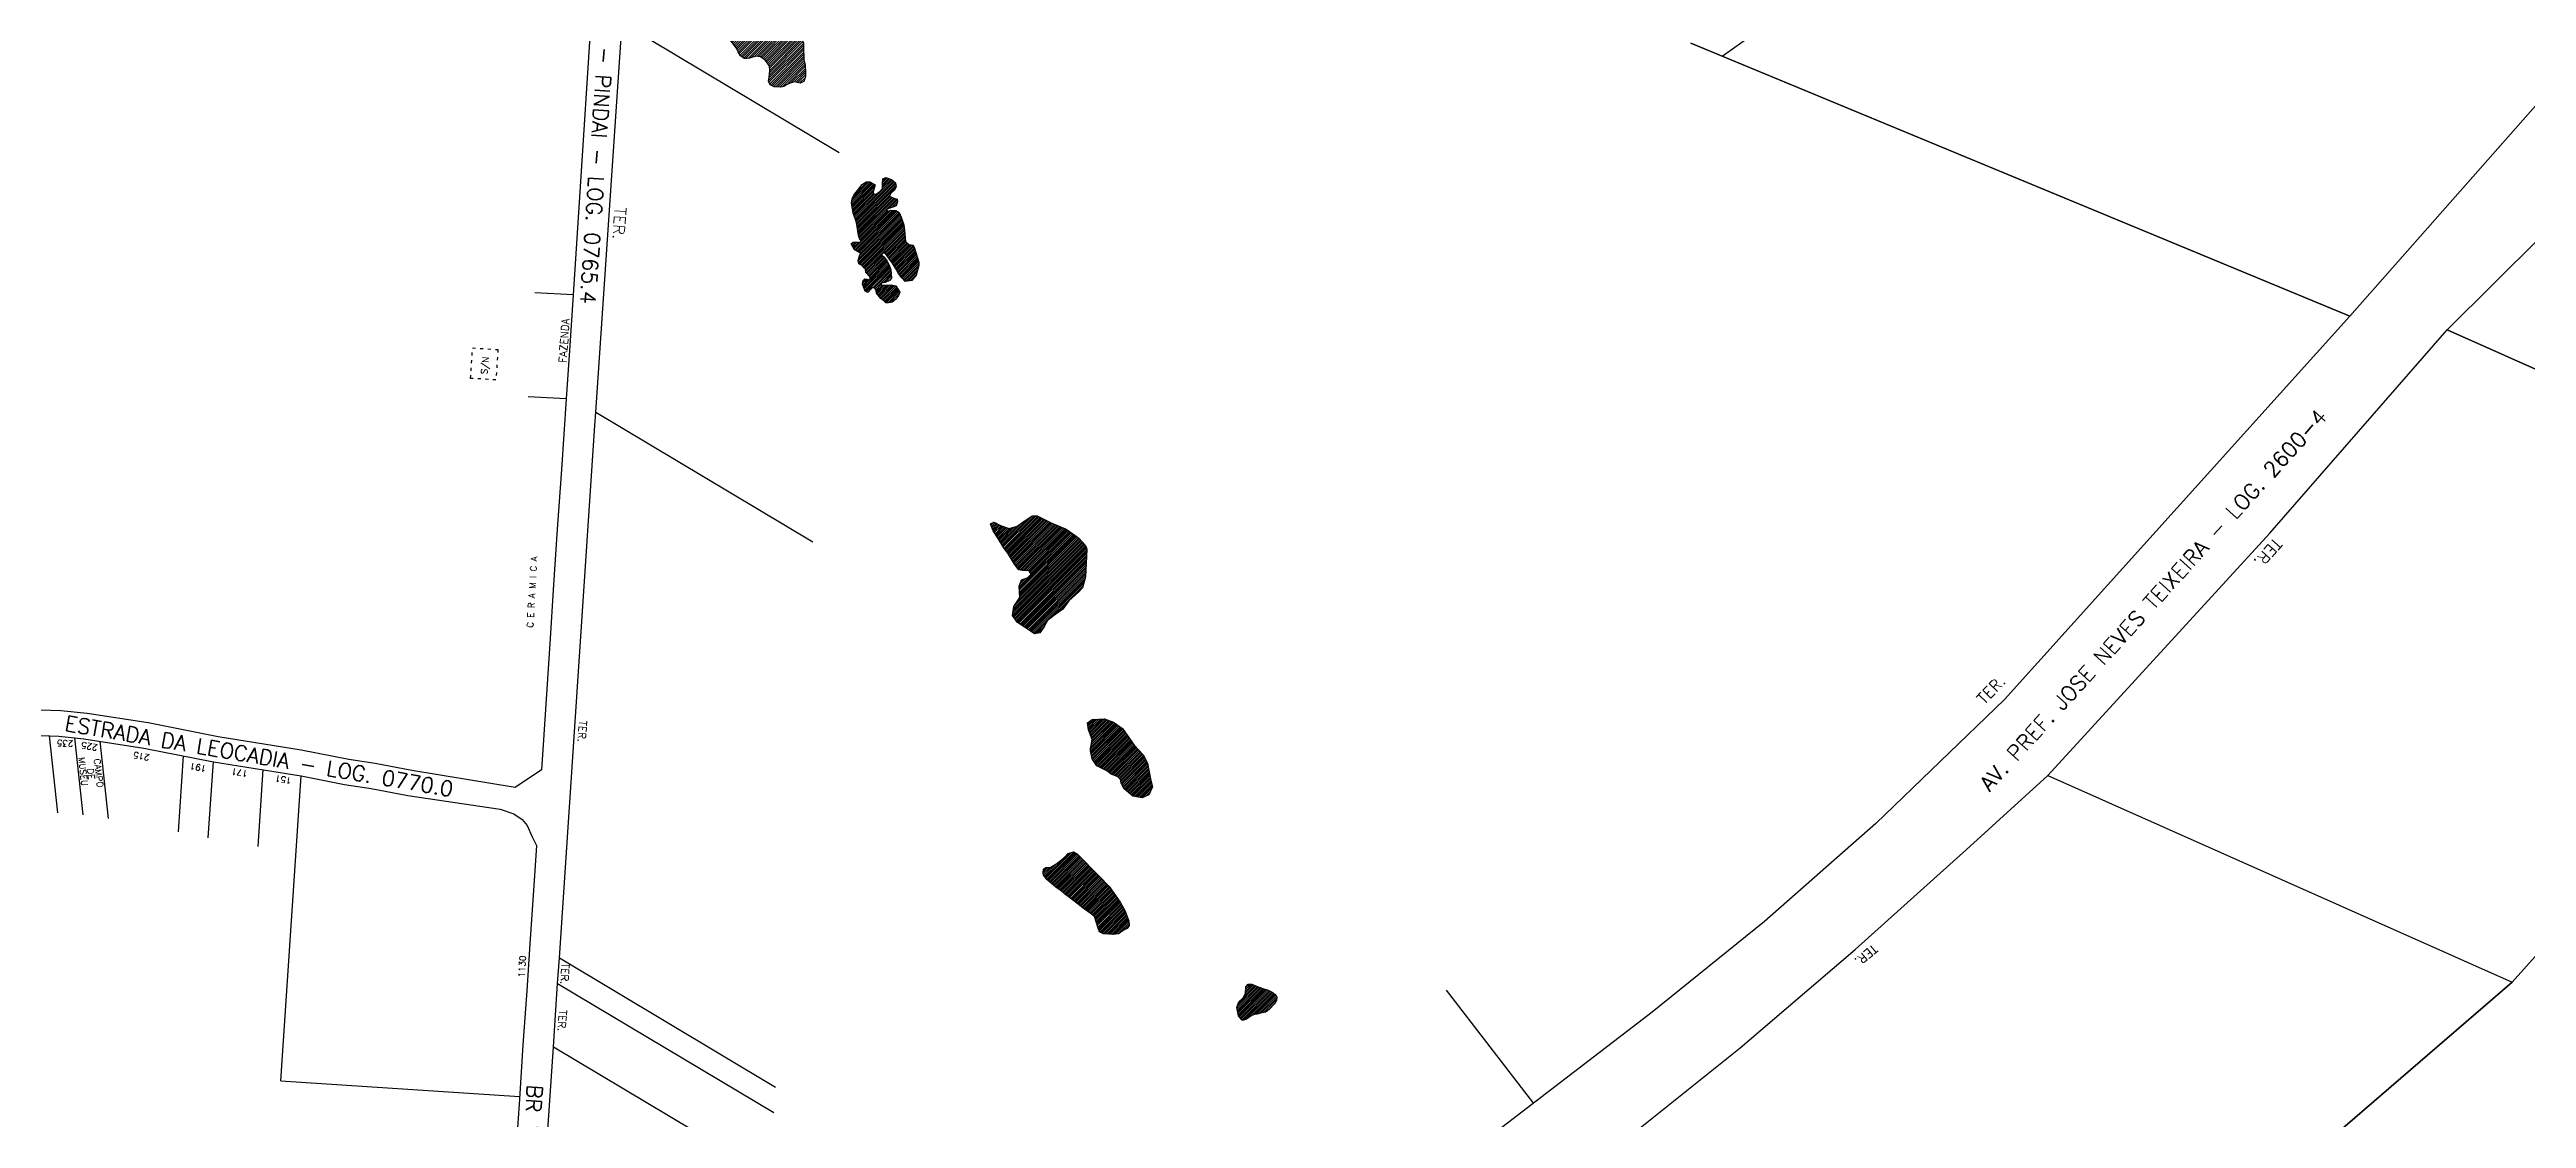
# Model space of a CAD drawing. Extents: x 714896 to 749292, y 8417558 to 8447149.
# Drawn here: x 739237 to 740211, y 8424171 to 8424592 of the extents above; entities that cross this region are included whole.
import ezdxf

# ---------------------------------------------------------------- set-up
doc = ezdxf.new("R2010")
doc.units = 0
doc.header["$MEASUREMENT"] = 0
doc.linetypes.add('ACAD_ISO03W100', pattern=[30, 12, -18])
for name, color, linetype in [('LOTE', 7, 'CONTINUOUS'), ('NUM-PORTA', 7, 'CONTINUOUS'), ('QUADRA', 6, 'CONTINUOUS'), ('REFERENCIA', 7, 'CONTINUOUS'), ('TEXTO', 7, 'CONTINUOUS'), ('TEXTODERUA', 3, 'CONTINUOUS')]:
    doc.layers.add(name, color=color, linetype=linetype)
doc.styles.add('ROMANS', font='ROMANS.SHX', dxfattribs={"height": 1.5})
pattern_1 = [(45, (0, 0), (-0.353553390593, 0.353553390593), [])]

msp = doc.modelspace()

# ---------------------------------------------------------------- hatches: boundary and pattern name
at = {"layer": 'REFERENCIA', "linetype": 'CONTINUOUS'}
h = msp.add_hatch(dxfattribs=at)
h.set_pattern_fill('ANSI31', color=4, scale=5, style=0)
h.set_pattern_definition([(45, (0, 0), (-0.44194173824, 0.44194173824), [])])
h.paths.add_polyline_path([(739520.76, 8424605), (739520.22, 8424605.48), (739519.92, 8424606.47), (739520.56, 8424607.86), (739521.64, 8424609.64), (739523.45, 8424611.85), (739524.28, 8424612.74), (739524.2, 8424613.91), (739523.1, 8424614.97), (739520.96, 8424617.27), (739518.57, 8424618.52), (739516.78, 8424619.38), (739514.97, 8424620.23), (739511.84, 8424620.9), (739509.74, 8424621.03), (739507.82, 8424621.88), (739506.46, 8424622.82), (739504.04, 8424624.63), (739500.88, 8424625.66), (739499.23, 8424625.7), (739496.27, 8424625.64), (739492.4, 8424625.88), (739490.44, 8424625.72), (739489.63, 8424624.84), (739489.21, 8424622.39), (739487.34, 8424620.81), (739485.72, 8424619.96), (739483.95, 8424619.05), (739481.04, 8424617.88), (739479.39, 8424616.04), (739478.72, 8424612.04), (739478.65, 8424611.8), (739479.32, 8424611.27), (739480.08, 8424610.98), (739482.28, 8424610.76), (739484.03, 8424610.78), (739486.6, 8424611.26), (739487.48, 8424610.94), (739487.74, 8424609.96), (739487.44, 8424608.63), (739488.41, 8424607.27), (739489.72, 8424605.67), (739490.65, 8424604.34), (739493.55, 8424602.2), (739495.71, 8424600.7), (739498.4, 8424599.45), (739500.2, 8424598.46), (739502.33, 8424597.48), (739504.16, 8424596.07), (739506.83, 8424592.58), (739507.66, 8424591), (739508.48, 8424589.35), (739510.01, 8424588.34), (739511.07, 8424588.31), (739512, 8424588.49), (739514.6, 8424589.24), (739516.4, 8424588.94), (739518.17, 8424587.62), (739519.87, 8424585.4), (739520.01, 8424583.43), (739519.84, 8424580.94), (739519.47, 8424579.46), (739520.25, 8424577.94), (739521.76, 8424577.24), (739524.4, 8424577.08), (739525.56, 8424577.27), (739526.62, 8424578.01), (739528.09, 8424578.66), (739529.58, 8424579.18), (739532.03, 8424578.68), (739533.45, 8424579.34), (739534.16, 8424581.21), (739534.16, 8424582.78), (739533.96, 8424585.88), (739533.48, 8424587.88), (739533.32, 8424592.76), (739533.26, 8424594.42), (739532.83, 8424595.66), (739531.21, 8424597.06), (739528.32, 8424599.75), (739526.97, 8424600.36), (739525.21, 8424601.19), (739523.2, 8424603.05), (739521.85, 8424604.49)])
h = msp.add_hatch(dxfattribs=at)
h.set_pattern_fill('ANSI31', color=4, scale=4, style=0)
h.set_pattern_definition(pattern_1)
h.paths.add_polyline_path([(739572.81, 8424522.9), (739571.74, 8424525.9), (739570.92, 8424527.77), (739569.63, 8424528.47), (739567.8, 8424528.6), (739566.62, 8424528.25), (739565.84, 8424528.79), (739566.84, 8424529.35), (739568.46, 8424529.85), (739569.79, 8424530.33), (739570.3, 8424531.94), (739570.11, 8424533.03), (739568.81, 8424533.38), (739567.16, 8424534.23), (739567.71, 8424535.38), (739569.07, 8424536.5), (739569.82, 8424537.9), (739569.45, 8424539.37), (739567.92, 8424540.68), (739565.74, 8424541.54), (739564.59, 8424541.05), (739564.41, 8424539.14), (739564.46, 8424537.24), (739563.31, 8424536.01), (739561.93, 8424534.98), (739560.76, 8424535.24), (739560.76, 8424535.93), (739561.53, 8424538.57), (739559.42, 8424539.77), (739557.92, 8424539.82), (739556.41, 8424538.71), (739553.15, 8424534.55), (739552.48, 8424533.06), (739552.24, 8424531.58), (739552.59, 8424528.9), (739552.68, 8424528.81), (739552.68, 8424528.84), (739552.7, 8424528.63), (739552.7, 8424528.2), (739552.91, 8424527.35), (739553.1, 8424526.79), (739553.4, 8424526.06), (739553.82, 8424525.05), (739554.16, 8424523.67), (739554.56, 8424521.51), (739554.84, 8424519.37), (739555.28, 8424517.56), (739556.03, 8424516.65), (739555.92, 8424516.14), (739554.89, 8424516.02), (739552.88, 8424516.01), (739552.08, 8424515.38), (739553.34, 8424513.11), (739555.05, 8424512.18), (739555.72, 8424511.59), (739555.39, 8424510.7), (739554.84, 8424508.82), (739555.07, 8424507.48), (739556.35, 8424506.84), (739557.36, 8424505.85), (739557.71, 8424505.43), (739557.84, 8424504.17), (739559.37, 8424502.49), (739559.6, 8424501.72), (739559.47, 8424501.16), (739558.32, 8424501.45), (739557.42, 8424501.59), (739556.75, 8424500.98), (739556.49, 8424499.5), (739557.58, 8424496.79), (739558.57, 8424496.2), (739559.93, 8424497.74), (739560.36, 8424498.17), (739561.34, 8424498.02), (739561.96, 8424497.21), (739562.09, 8424496.04), (739563.71, 8424493.96), (739564.89, 8424492.94), (739565.71, 8424492.18), (739566.81, 8424492.18), (739568.24, 8424492.49), (739569.64, 8424493.58), (739570.76, 8424495.06), (739571.18, 8424496.34), (739569.71, 8424498.87), (739568, 8424499.27), (739565.26, 8424499.16), (739564.04, 8424499.16), (739563.76, 8424499.59), (739564.24, 8424500.12), (739565.48, 8424500.14), (739567.16, 8424500.92), (739567.88, 8424501.91), (739567.69, 8424505.24), (739567.18, 8424506.58), (739566.24, 8424508.63), (739564.92, 8424510.33), (739564.06, 8424511.03), (739564.22, 8424511.51), (739564.78, 8424511.8), (739565.52, 8424511.56), (739566.52, 8424510.25), (739568.33, 8424507.8), (739569.45, 8424505.85), (739570.75, 8424503.8), (739571.96, 8424502.01), (739573.28, 8424500.63), (739575.96, 8424501), (739577.68, 8424503.1), (739578.64, 8424506.92), (739578.65, 8424508.2), (739577.05, 8424513.77), (739576.43, 8424514.9), (739574.8, 8424515.1), (739573.5, 8424516.33), (739573.08, 8424520.71)])
h = msp.add_hatch(dxfattribs=at)
h.set_pattern_fill('ANSI31', color=4, scale=4, style=0)
h.set_pattern_definition(pattern_1)
h.paths.add_polyline_path([(739644.82, 8424395.22), (739644.24, 8424396.65), (739641.73, 8424399.54), (739640.63, 8424400.33), (739636.72, 8424403.08), (739630.77, 8424405.62), (739625.27, 8424408.38), (739623.32, 8424408.33), (739619.67, 8424405.9), (739617.44, 8424404.28), (739614.23, 8424403.42), (739610.87, 8424404.58), (739608.29, 8424405.88), (739607.04, 8424405.4), (739606.96, 8424405.06), (739607.24, 8424404.17), (739607.91, 8424402.54), (739609.96, 8424399.42), (739612.12, 8424395.86), (739613.99, 8424393.34), (739616.37, 8424389.32), (739618.1, 8424387.14), (739619.54, 8424386.84), (739620.88, 8424386.84), (739622.15, 8424386.7), (739622.96, 8424385.4), (739621.46, 8424384.02), (739619.04, 8424383.22), (739618.16, 8424380.76), (739618.39, 8424376.2), (739616.08, 8424372.74), (739615.62, 8424369.14), (739617.49, 8424366.41), (739621.49, 8424363.8), (739624.24, 8424361.93), (739626.34, 8424362.39), (739627.88, 8424364.62), (739629.3, 8424367.14), (739631.7, 8424369), (739635.32, 8424371.64), (739637.78, 8424374.92), (739641.73, 8424378.49), (739643.06, 8424380.07), (739644.31, 8424384.33)])
h = msp.add_hatch(dxfattribs=at)
h.set_pattern_fill('ANSI31', color=4, scale=4, style=0)
h.set_pattern_definition(pattern_1)
h.paths.add_polyline_path([(739663.44, 8424318.12), (739658.82, 8424324.76), (739655.36, 8424327.16), (739651.72, 8424328.46), (739646.85, 8424328.26), (739645.01, 8424326.98), (739645.46, 8424324.23), (739646.95, 8424320.41), (739646.36, 8424317.3), (739646.21, 8424317.06), (739646.21, 8424316.82), (739646.2, 8424315.88), (739646.93, 8424312.71), (739648.8, 8424310.01), (739652.69, 8424308.04), (739654.4, 8424306.78), (739657.03, 8424305.75), (739658.07, 8424304.65), (739658.39, 8424303.18), (739659.49, 8424300.95), (739662.96, 8424298.1), (739666.63, 8424297.45), (739669.2, 8424298.54), (739670.63, 8424301.75), (739669.88, 8424304.86), (739668.72, 8424311), (739666.93, 8424314.31)])
h = msp.add_hatch(dxfattribs=at)
h.set_pattern_fill('ANSI31', color=4, scale=4, style=0)
h.set_pattern_definition(pattern_1)
h.paths.add_polyline_path([(739649.83, 8424266.5), (739641.04, 8424275.38), (739639.54, 8424276.15), (739637.46, 8424275.53), (739636.66, 8424274.65), (739635.04, 8424273.18), (739633.06, 8424271.62), (739630.37, 8424270.04), (739628.74, 8424269.98), (739627.72, 8424269.4), (739627.6, 8424267.96), (739627.83, 8424266.82), (739627.96, 8424266.89), (739629.08, 8424265.34), (739632.74, 8424262.2), (739634.63, 8424260.92), (739636, 8424259.69), (739638.04, 8424258.2), (739642.07, 8424255.08), (739643.88, 8424253.56), (739646.1, 8424252.04), (739647.86, 8424250.68), (739649.25, 8424246.07), (739649.81, 8424244.68), (739651.38, 8424243.91), (739653.64, 8424243.74), (739655.35, 8424243.61), (739657.33, 8424243.93), (739659.48, 8424245.46), (739660.69, 8424245.94), (739661.46, 8424247.22), (739661.41, 8424248.92), (739659.88, 8424252.81), (739657.89, 8424256.42), (739653.67, 8424262.55)])
h = msp.add_hatch(dxfattribs=at)
h.set_pattern_fill('ANSI31', color=4, scale=4, style=0)
h.set_pattern_definition(pattern_1)
h.paths.add_polyline_path([(739718.9, 8424220.1), (739717.8, 8424220.97), (739716.16, 8424221.8), (739714.45, 8424222.28), (739711.56, 8424223.38), (739709.72, 8424224.15), (739708.34, 8424224.17), (739707.4, 8424223.06), (739707.3, 8424220.44), (739706.42, 8424218.79), (739704.66, 8424217.18), (739703.92, 8424214.89), (739704.58, 8424211.7), (739705.94, 8424209.99), (739706.52, 8424209.96), (739707.68, 8424210.36), (739709.56, 8424211.64), (739710.45, 8424212.06), (739711.89, 8424212.3), (739713.24, 8424212.7), (739715.09, 8424213.08), (739716.61, 8424214.14), (739718.82, 8424216.44), (739719.48, 8424217.72), (739719.6, 8424219.02)])

# ---------------------------------------------------------------- linework, layer by layer
at = {"layer": 'LOTE', "color": 7}
for p, q in [((739894.81, 8424589.31), (740123.22, 8424751.38)), ((739461.88, 8424602.42, 509.07), (739547.29, 8424551.4, 509.07)), ((739442.59, 8424495.29), (739427.62, 8424496.15)), ((739439.94, 8424454.38), (739424.96, 8424455.23)), ((739451.58, 8424449.11, 516.83), (739536.99, 8424398.1, 516.83)), ((739437.25, 8424234.4, 516.83), (739522.3, 8424183.6, 516.83)), ((739436.53, 8424224.42, 516.83), (739521.58, 8424173.63, 516.83)), ((739820.69, 8424177.19, 516.65), (739786.38, 8424221.76, 516.65)), ((739820.69, 8424177.19, 516.65), (739786.38, 8424221.76, 516.65)), ((739434.85, 8424199.48, 516.83), (739508.5, 8424155.5, 516.83)), ((739327.54, 8424186.13), (739421.56, 8424179.87))]:
    msp.add_line(p, q, dxfattribs=at)
at = {"layer": 'LOTE', "color": 7, "linetype": 'ACAD_ISO03W100', "ltscale": 0.1}
msp.add_lwpolyline([(739402.28, 8424462.48), (739403.04, 8424474.46), (739413.02, 8424473.83), (739412.26, 8424461.85), (739402.28, 8424462.48)], dxfattribs=at)
at = {"layer": 'LOTE', "color": 7}
for points in [[(739239.83, 8424291.46), (739236.59, 8424321.79)], [(739249.8, 8424290.69), (739246.56, 8424321.03)], [(739259.71, 8424289.34), (739256.47, 8424319.67)], [(739287.26, 8424284), (739289.27, 8424313.98)], [(739299.03, 8424281.68), (739301.04, 8424311.66)], [(739318.66, 8424278.26), (739320.69, 8424308.51)], [(739327.54, 8424186.13), (739335.58, 8424306.03)], [(740023.06, 8424306.26), (740205.76, 8424224.92)]]:
    msp.add_lwpolyline(points, dxfattribs=at)
at = {"layer": 'QUADRA', "color": 6, "linetype": 'CONTINUOUS'}
for points in [[(740267.06, 8424628.64), (740229.83, 8424586.5), (740141.93, 8424486.91), (739894.81, 8424589.31), (739882.48, 8424594.42)], [(739449.6, 8424603.07), (739445.22, 8424535.87), (739442.59, 8424495.29), (739441.18, 8424473.48), (739439.94, 8424454.38), (739438.01, 8424426.59), (739436.39, 8424403.19), (739434.78, 8424379.22), (739433.59, 8424360.16), (739432.19, 8424338.24), (739430.68, 8424316.37), (739430.15, 8424308.41), (739419.87, 8424301.52), (739379.21, 8424308.16), (739364.79, 8424310.96), (739354.39, 8424312.49), (739335.64, 8424316.24), (739302.9, 8424321.49), (739275.44, 8424326.89), (739251.39, 8424330.57), (739240.95, 8424331.68), (739229.24, 8424332.11)], [(739229.46, 8424322.1), (739240.24, 8424321.7), (739250.1, 8424320.65), (739273.72, 8424317.03), (739301.14, 8424311.65), (739320.79, 8424308.49), (739335.58, 8424306.03), (739352.68, 8424302.63), (739363.11, 8424301.1), (739377.53, 8424298.3), (739413.98, 8424292.95), (739419.28, 8424291.16), (739422.61, 8424288.9), (739424.5, 8424286.48), (739426.48, 8424282.03), (739428.22, 8424278.65), (739427.13, 8424262.9), (739425.61, 8424240), (739424.36, 8424221.52), (739422.88, 8424200.29), (739421.58, 8424178.87), (739420.28, 8424159.91)]]:
    msp.add_lwpolyline(points, dxfattribs=at)
at = {"layer": 'QUADRA', "color": 6, "linetype": 'CONTINUOUS', "elevation": 516.65}
msp.add_lwpolyline([(739882.48, 8424594.42), (740141.93, 8424486.91), (740141.93, 8424486.91), (740006.05, 8424336.18), (739955.41, 8424287.38), (739911.54, 8424248.76), (739867.33, 8424213.07), (739622.1, 8424025.05), (739562.98, 8423976.78), (739530.37, 8423955.57), (739464.51, 8423912.71), (739418.56, 8423959.24), (739424.89, 8424052.38), (739428.65, 8424106.98), (739434.85, 8424199.48), (739436.53, 8424224.42), (739437.25, 8424234.4), (739451.24, 8424443.91), (739451.58, 8424449.11), (739461.88, 8424602.42)], dxfattribs=at)
at = {"layer": 'QUADRA', "color": 6, "elevation": 509.48}
msp.add_lwpolyline([(739587.71, 8423552.77), (739675.12, 8423755.36), (739818.88, 8423907.27), (739919.36, 8423989.84), (740041.96, 8424083.66), (740205.76, 8424224.92), (740362.94, 8424400.23), (740180.23, 8424481.57), (740180.23, 8424481.57), (740253.23, 8424554.12)], dxfattribs=at)
at = {"layer": 'QUADRA', "color": 6}
msp.add_lwpolyline([(739859.26, 8424165.01), (739901.92, 8424199), (739947.16, 8424237.77), (739990.87, 8424276.93), (740023.06, 8424306.26), (740110.45, 8424401.58), (740180.23, 8424481.57), (740180.23, 8424481.57), (740362.94, 8424400.23), (740205.76, 8424224.92), (740041.96, 8424083.66)], dxfattribs=at)
at = {"layer": 'REFERENCIA', "color": 7, "linetype": 'CONTINUOUS', "extrusion": (0.001371, -0.000958978, 0.999999), "elevation": -6560.71}
msp.add_lwpolyline([(739477.33, 8424609.62), (739478, 8424613.62), (739479.65, 8424615.46), (739482.56, 8424616.63), (739484.33, 8424617.54), (739485.95, 8424618.39), (739487.82, 8424619.97), (739488.24, 8424622.42), (739489.05, 8424623.3), (739491.01, 8424623.46), (739494.88, 8424623.22), (739497.84, 8424623.28), (739499.49, 8424623.24), (739502.65, 8424622.21), (739505.07, 8424620.4), (739506.43, 8424619.46), (739508.35, 8424618.61), (739510.45, 8424618.48), (739513.58, 8424617.81), (739515.39, 8424616.96), (739517.18, 8424616.1), (739519.57, 8424614.85), (739521.71, 8424612.55), (739522.81, 8424611.49), (739522.89, 8424610.32), (739522.06, 8424609.43), (739520.25, 8424607.22), (739519.17, 8424605.44), (739518.53, 8424604.05), (739518.83, 8424603.06), (739519.37, 8424602.58), (739520.46, 8424602.07), (739521.81, 8424600.63), (739523.82, 8424598.77), (739525.58, 8424597.94), (739526.93, 8424597.33), (739529.82, 8424594.64), (739531.44, 8424593.24), (739531.87, 8424592), (739531.93, 8424590.34), (739532.09, 8424585.46), (739532.57, 8424583.46), (739532.77, 8424580.36), (739532.77, 8424578.79), (739532.06, 8424576.92), (739530.64, 8424576.26), (739528.19, 8424576.76), (739526.7, 8424576.24), (739525.23, 8424575.59), (739524.17, 8424574.85), (739523.01, 8424574.66), (739520.37, 8424574.82), (739518.86, 8424575.52), (739518.08, 8424577.04), (739518.45, 8424578.52), (739518.62, 8424581.01), (739518.48, 8424582.98), (739516.78, 8424585.2), (739515.01, 8424586.52), (739513.21, 8424586.82), (739510.61, 8424586.07), (739509.68, 8424585.89), (739508.62, 8424585.92), (739507.09, 8424586.93), (739506.27, 8424588.58), (739505.44, 8424590.16), (739502.77, 8424593.65), (739500.94, 8424595.06), (739498.81, 8424596.04), (739497.01, 8424597.03), (739494.32, 8424598.28), (739492.16, 8424599.78), (739489.26, 8424601.92), (739488.33, 8424603.25), (739487.02, 8424604.85), (739486.05, 8424606.21), (739486.35, 8424607.54), (739486.09, 8424608.52), (739485.21, 8424608.84), (739482.64, 8424608.36), (739480.89, 8424608.34), (739478.69, 8424608.56), (739477.93, 8424608.85), (739477.26, 8424609.38), (739477.33, 8424609.62)], close=True, dxfattribs=at)
at = {"layer": 'REFERENCIA', "color": 7, "linetype": 'CONTINUOUS', "extrusion": (-3.62589e-05, -5.75954e-06, 1), "elevation": 430.12}
msp.add_lwpolyline([(739552.61, 8424528.9), (739552.26, 8424531.58), (739552.5, 8424533.06), (739553.17, 8424534.55), (739556.43, 8424538.71), (739557.94, 8424539.82), (739559.44, 8424539.77), (739561.55, 8424538.57), (739560.78, 8424535.93), (739560.78, 8424535.24), (739561.95, 8424534.98), (739563.33, 8424536.01), (739564.48, 8424537.24), (739564.43, 8424539.14), (739564.61, 8424541.05), (739565.76, 8424541.54), (739567.94, 8424540.68), (739569.47, 8424539.37), (739569.84, 8424537.9), (739569.09, 8424536.5), (739567.73, 8424535.38), (739567.18, 8424534.23), (739568.83, 8424533.38), (739570.13, 8424533.03), (739570.32, 8424531.94), (739569.81, 8424530.33), (739568.48, 8424529.85), (739566.86, 8424529.35), (739565.86, 8424528.79), (739566.64, 8424528.25), (739567.82, 8424528.6), (739569.65, 8424528.47), (739570.94, 8424527.77), (739571.76, 8424525.9), (739572.83, 8424522.9), (739573.1, 8424520.71), (739573.52, 8424516.33), (739574.82, 8424515.1), (739576.45, 8424514.9), (739577.07, 8424513.77), (739578.67, 8424508.2), (739578.66, 8424506.92), (739577.7, 8424503.1), (739575.98, 8424501), (739573.3, 8424500.63), (739571.98, 8424502.01), (739570.77, 8424503.8), (739569.47, 8424505.85), (739568.35, 8424507.8), (739566.54, 8424510.25), (739565.54, 8424511.56), (739564.8, 8424511.8), (739564.24, 8424511.51), (739564.08, 8424511.03), (739564.94, 8424510.33), (739566.26, 8424508.63), (739567.2, 8424506.58), (739567.71, 8424505.24), (739567.9, 8424501.91), (739567.18, 8424500.92), (739565.5, 8424500.14), (739564.26, 8424500.12), (739563.78, 8424499.59), (739564.06, 8424499.16), (739565.28, 8424499.16), (739568.02, 8424499.27), (739569.73, 8424498.87), (739571.2, 8424496.34), (739570.78, 8424495.06), (739569.66, 8424493.58), (739568.26, 8424492.49), (739566.83, 8424492.18), (739565.73, 8424492.18), (739564.91, 8424492.94), (739563.73, 8424493.96), (739562.11, 8424496.04), (739561.98, 8424497.21), (739561.36, 8424498.02), (739560.38, 8424498.17), (739559.95, 8424497.74), (739558.59, 8424496.2), (739557.6, 8424496.79), (739556.51, 8424499.5), (739556.77, 8424500.98), (739557.44, 8424501.59), (739558.34, 8424501.45), (739559.49, 8424501.16), (739559.62, 8424501.72), (739559.39, 8424502.49), (739557.86, 8424504.17), (739557.73, 8424505.43), (739557.38, 8424505.85), (739556.37, 8424506.84), (739555.09, 8424507.48), (739554.86, 8424508.82), (739555.41, 8424510.7), (739555.74, 8424511.59), (739555.07, 8424512.18), (739553.36, 8424513.11), (739552.1, 8424515.38), (739552.9, 8424516.01), (739554.91, 8424516.02), (739555.94, 8424516.14), (739556.05, 8424516.65), (739555.3, 8424517.56), (739554.86, 8424519.37), (739554.58, 8424521.51), (739554.18, 8424523.67), (739553.84, 8424525.05), (739553.42, 8424526.06), (739553.12, 8424526.79), (739552.93, 8424527.35), (739552.72, 8424528.2), (739552.72, 8424528.63), (739552.7, 8424528.84), (739552.7, 8424528.81), (739552.61, 8424528.9)], close=True, dxfattribs=at)
at = {"layer": 'REFERENCIA', "color": 7, "linetype": 'CONTINUOUS', "extrusion": (0.001545, 0.003539, 0.999993), "elevation": 31461.42}
msp.add_lwpolyline([(739605.38, 8424346.81), (739606.63, 8424347.29), (739609.21, 8424345.99), (739612.57, 8424344.83), (739615.78, 8424345.69), (739618.01, 8424347.31), (739621.66, 8424349.74), (739623.61, 8424349.79), (739629.11, 8424347.03), (739635.06, 8424344.49), (739638.97, 8424341.74), (739640.07, 8424340.95), (739642.58, 8424338.06), (739643.16, 8424336.63), (739642.65, 8424325.74), (739641.4, 8424321.48), (739640.07, 8424319.9), (739636.12, 8424316.33), (739633.66, 8424313.05), (739630.04, 8424310.41), (739627.64, 8424308.55), (739626.22, 8424306.03), (739624.68, 8424303.8), (739622.58, 8424303.34), (739619.83, 8424305.21), (739615.83, 8424307.82), (739613.96, 8424310.55), (739614.42, 8424314.15), (739616.73, 8424317.61), (739616.5, 8424322.17), (739617.38, 8424324.63), (739619.8, 8424325.43), (739621.3, 8424326.81), (739620.49, 8424328.11), (739619.22, 8424328.25), (739617.88, 8424328.25), (739616.44, 8424328.55), (739614.71, 8424330.73), (739612.33, 8424334.75), (739610.46, 8424337.27), (739608.3, 8424340.83), (739606.25, 8424343.95), (739605.58, 8424345.58), (739605.3, 8424346.47), (739605.38, 8424346.81)], close=True, dxfattribs=at)
at = {"layer": 'REFERENCIA', "color": 7, "linetype": 'CONTINUOUS', "extrusion": (0.00337, -0.00462, 0.999984), "elevation": -35920.69}
msp.add_lwpolyline([(739640.46, 8424241.25), (739641.05, 8424244.36), (739639.56, 8424248.18), (739639.11, 8424250.93), (739640.95, 8424252.21), (739645.82, 8424252.41), (739649.46, 8424251.11), (739652.92, 8424248.71), (739657.54, 8424242.07), (739661.03, 8424238.26), (739662.82, 8424234.95), (739663.98, 8424228.81), (739664.73, 8424225.7), (739663.3, 8424222.49), (739660.73, 8424221.4), (739657.06, 8424222.05), (739653.59, 8424224.9), (739652.49, 8424227.13), (739652.17, 8424228.6), (739651.13, 8424229.7), (739648.5, 8424230.73), (739646.79, 8424231.99), (739642.9, 8424233.96), (739641.03, 8424236.66), (739640.3, 8424239.83), (739640.31, 8424240.77), (739640.31, 8424241.01), (739640.46, 8424241.25)], close=True, dxfattribs=at)
at = {"layer": 'REFERENCIA', "color": 7, "linetype": 'CONTINUOUS', "extrusion": (0.001783, 0.000745767, 0.999998), "elevation": 8106.73}
msp.add_lwpolyline([(739625.75, 8424263.12), (739625.52, 8424264.26), (739625.64, 8424265.7), (739626.66, 8424266.28), (739628.29, 8424266.34), (739630.98, 8424267.92), (739632.96, 8424269.48), (739634.58, 8424270.95), (739635.38, 8424271.83), (739637.46, 8424272.45), (739638.96, 8424271.68), (739647.75, 8424262.8), (739651.59, 8424258.85), (739655.81, 8424252.72), (739657.8, 8424249.11), (739659.33, 8424245.22), (739659.38, 8424243.52), (739658.61, 8424242.24), (739657.4, 8424241.76), (739655.25, 8424240.23), (739653.27, 8424239.91), (739651.56, 8424240.04), (739649.3, 8424240.21), (739647.73, 8424240.98), (739647.17, 8424242.37), (739645.78, 8424246.98), (739644.02, 8424248.34), (739641.8, 8424249.86), (739639.99, 8424251.38), (739635.96, 8424254.5), (739633.92, 8424255.99), (739632.55, 8424257.22), (739630.66, 8424258.5), (739627, 8424261.64), (739625.88, 8424263.19), (739625.75, 8424263.12)], close=True, dxfattribs=at)
at = {"layer": 'REFERENCIA', "color": 7, "linetype": 'CONTINUOUS', "extrusion": (-0.002186, -0.001061, 0.999997), "elevation": -10045.93}
msp.add_lwpolyline([(739705.28, 8424204.07), (739703.92, 8424205.78), (739703.26, 8424208.97), (739704, 8424211.26), (739705.76, 8424212.87), (739706.64, 8424214.52), (739706.74, 8424217.14), (739707.68, 8424218.25), (739709.06, 8424218.23), (739710.9, 8424217.46), (739713.79, 8424216.36), (739715.5, 8424215.88), (739717.14, 8424215.05), (739718.24, 8424214.18), (739718.94, 8424213.1), (739718.82, 8424211.8), (739718.16, 8424210.52), (739715.95, 8424208.22), (739714.43, 8424207.16), (739712.58, 8424206.78), (739711.23, 8424206.38), (739709.79, 8424206.14), (739708.9, 8424205.72), (739707.02, 8424204.44), (739705.86, 8424204.04), (739705.28, 8424204.07), (739705.28, 8424204.07)], close=True, dxfattribs=at)

# ---------------------------------------------------------------- texts
at = {"layer": 'NUM-PORTA', "color": 7, "style": 'ROMANS'}
for s, rotation, p in [('S/N', 84.20678, (739408.81, 8424464.02)), ('235', 177.91236, (739245.93, 8424320.01)), ('225', 170.17484, (739255.61, 8424318.34)), ('215', 170.17484, (739276.09, 8424314.48)), ('191', 170.17484, (739298.39, 8424310.1)), ('171', 170.56755, (739314.72, 8424308.1)), ('151', 170.56755, (739331.95, 8424305.29)), ('1130', 86.19461, (739423.53, 8424226.7))]:
    msp.add_text(s, height=2.5, rotation=rotation, dxfattribs=at).set_placement(p)
at = {"layer": 'TEXTO', "style": 'ROMANS'}
for s, height, rotation, p in [('TER.', 4.5, 266.23637, (739459.02, 8424529.94)), ('FAZENDA', 3, 86.06094, (739439.98, 8424468.51)), ('TER.', 4.5, 228.13577, (740112.25, 8424400.04)), ('C E R A M I C A', 2.5, 86.69418, (739426.9, 8424364.28)), ('TER.', 4.5, 45.75099, (739997.94, 8424333.82, 512.41)), ('TER.', 3, 265.28266, (739445.11, 8424327.91)), ('TER.', 3.43, 219.83354, (739954.17, 8424239.96)), ('TER.', 3, 266.52128, (739438.17, 8424232.54)), ('TER.', 3, 265.42073, (739437.18, 8424214.09))]:
    msp.add_text(s, height=height, rotation=rotation, dxfattribs=at).set_placement(p)
at = {"layer": 'TEXTO', "color": 7, "style": 'ROMANS'}
for s, p in [('MUSEU', (739247.89, 8424313.36)), ('CAMPO', (739254.01, 8424312.67)), ('DE', (739251.39, 8424308.83))]:
    msp.add_text(s, height=2.5, rotation=276.53352, dxfattribs=at).set_placement(p)
at = {"layer": 'TEXTODERUA', "style": 'ROMANS'}
for s, rotation, p in [('BR 122 - GBI - PINDAI - LOG. 0765.4', 266.06729, (739456.57, 8424655.12)), ('AV. PREF. JOSE NEVES TEIXEIRA - LOG. 2600-4', 47.87694, (740000.13, 8424299.56)), ('ESTRADA DA LEOCADIA - LOG. 0770.0', 350.28787, (739242.28, 8424323.91)), ('BR 122 - GBI - PINDAI - LOG. 0765.4', 266.06729, (739424.65, 8424184.71))]:
    msp.add_text(s, height=6, rotation=rotation, dxfattribs=at).set_placement(p)

doc.saveas('drawing.dxf')
